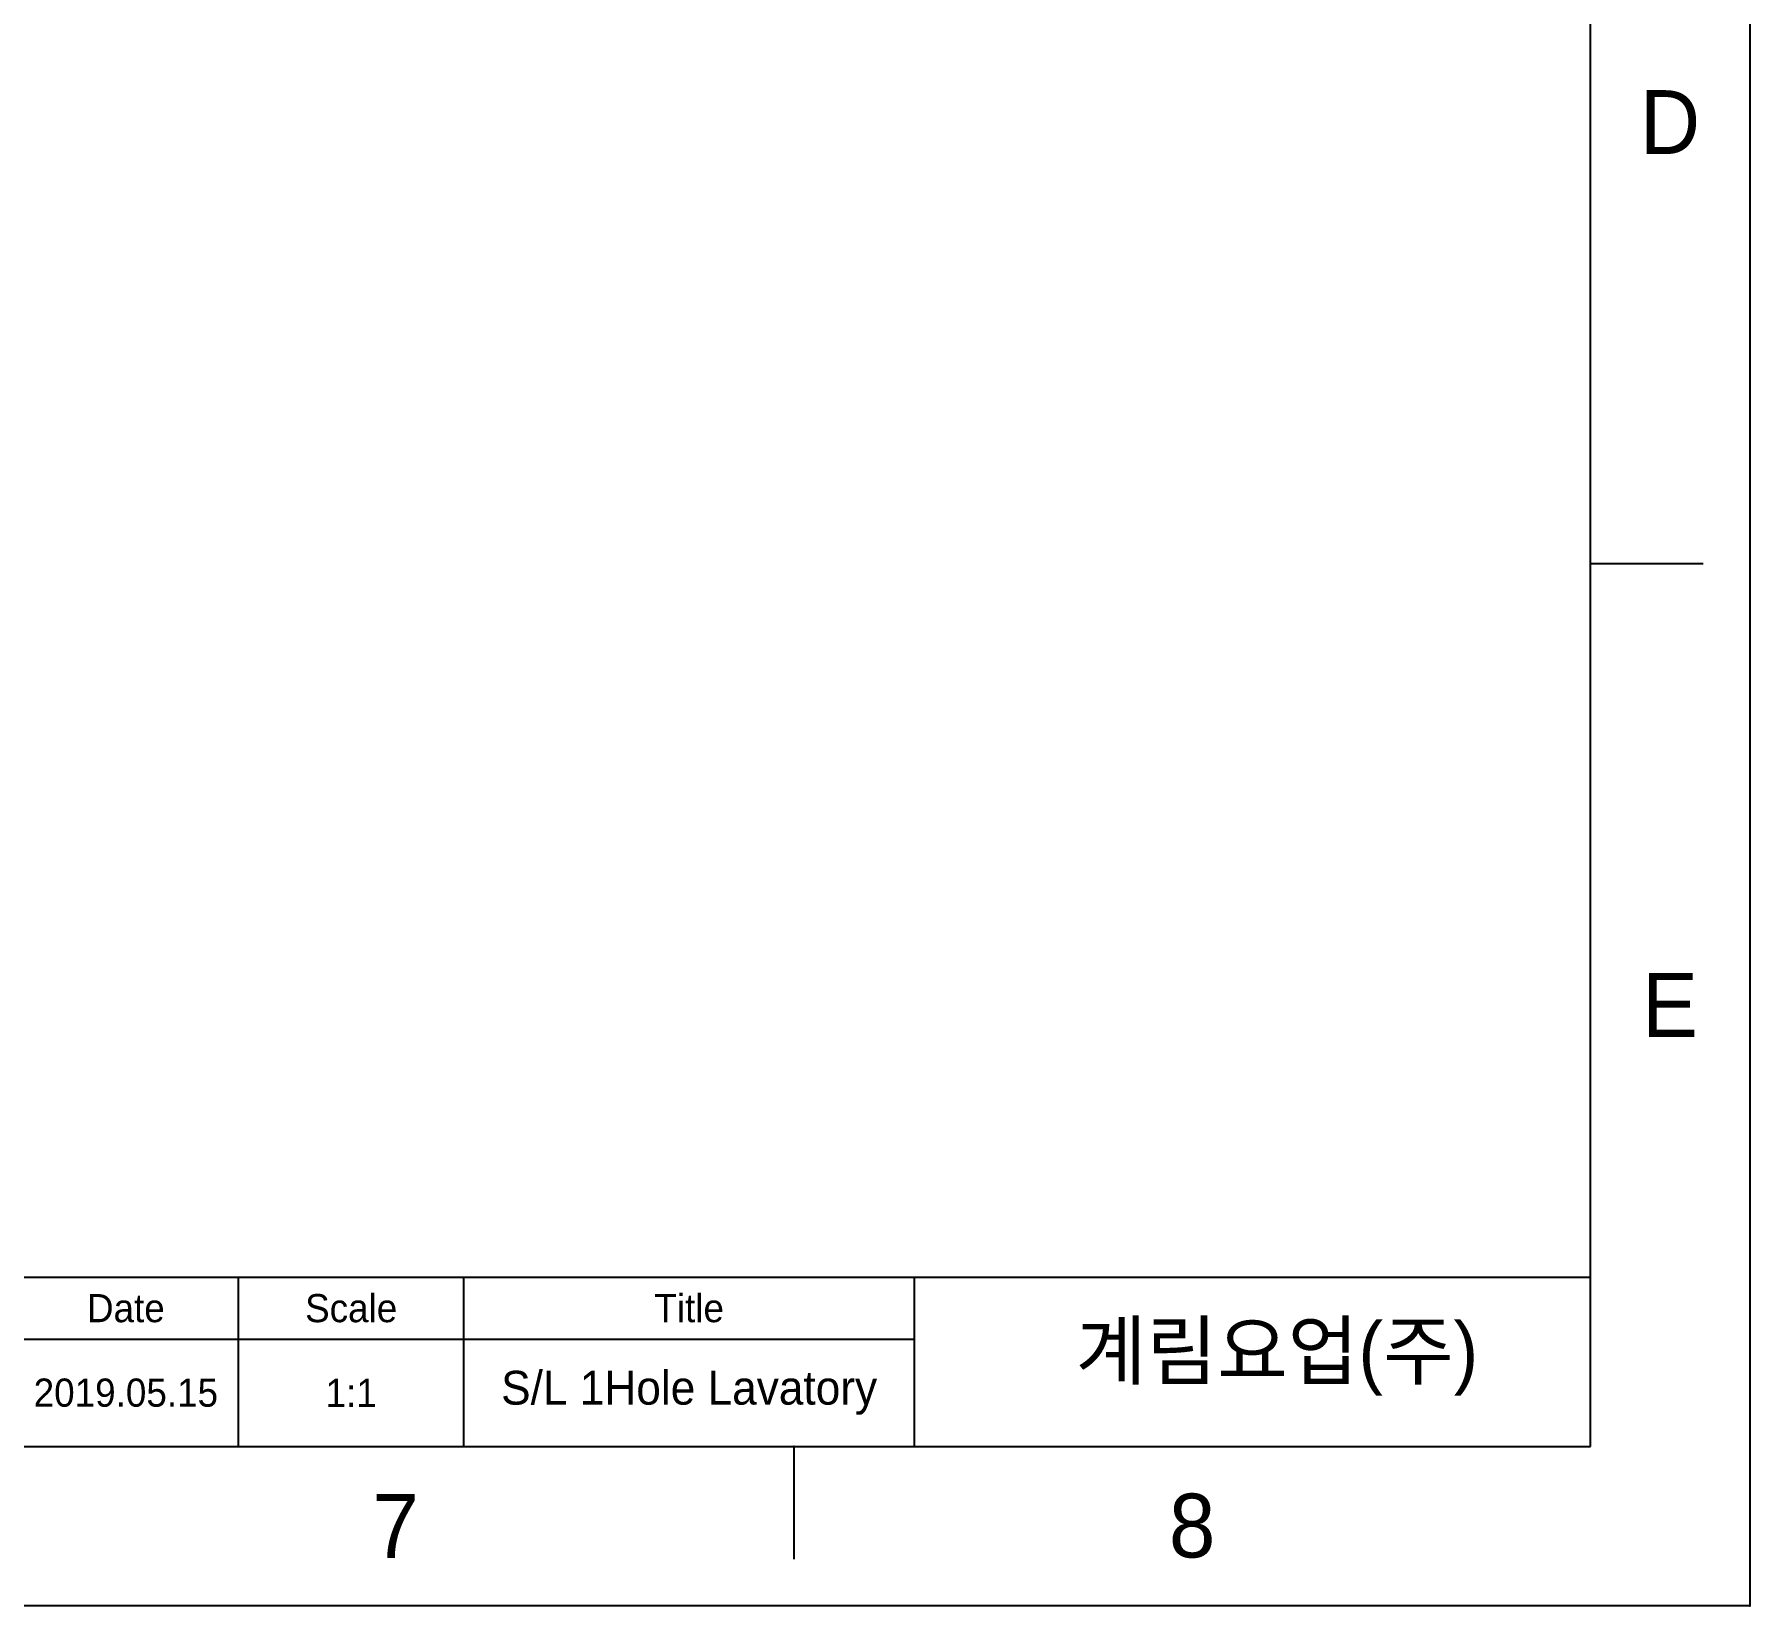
# Model space of a CAD drawing. Extents: x 8168 to 8762, y -18192 to -17772.
# Drawn here: x 8609.4 to 8761.6, y -18192 to -18052.5 of the extents above; entities that cross this region are included whole.
import ezdxf

# ---------------------------------------------------------------- set-up
doc = ezdxf.new("R2010")
doc.units = 0
doc.header["$MEASUREMENT"] = 0
doc.linetypes.add('CENTERX2', pattern=[101.6, 63.5, -12.7, 12.7, -12.7])
doc.layers.get('0').update_dxf_attribs({"linetype": 'CONTINUOUS'})
for name, color, linetype in [('DIM', 2, 'CONTINUOUS'), ('FORM', 7, 'CONTINUOUS'), ('TEXT', 2, 'CONTINUOUS')]:
    doc.layers.add(name, color=color, linetype=linetype)
doc.styles.get("Standard").update_dxf_attribs({"font": 'Gulim.ttf'})

msp = doc.modelspace()

# ---------------------------------------------------------------- linework, layer by layer
for p, q in [((8747.48, -18177.83), (8747.48, -17786.11)), ((8747.48, -18099.48), (8757.48, -18099.48)), ((8181.82, -18177.83), (8747.48, -18177.83)), ((8676.77, -18177.83), (8676.77, -18187.83))]:
    msp.add_line(p, q)
msp.add_lwpolyline([(8167.68, -17771.97), (8761.62, -17771.97), (8761.62, -18191.97), (8167.68, -18191.97)], close=True)
for p in [(8747.48, -18099.48), (8676.77, -18177.83)]:
    msp.add_point(p)
at = {"layer": 'DIM', "color": 7}
msp.add_point((8761.62, -18191.97), dxfattribs=at)
at = {"layer": 'FORM'}
for p, q in [((8476.98, -18162.83), (8747.48, -18162.83)), ((8627.48, -18177.83), (8627.48, -18162.83)), ((8647.48, -18177.83), (8647.48, -18162.83)), ((8687.48, -18177.83), (8687.48, -18162.83)), ((8547.48, -18168.33), (8687.48, -18168.33))]:
    msp.add_line(p, q, dxfattribs=at)

# ---------------------------------------------------------------- texts
at = {"char_height": 5.66, "attachment_point": 5}
for s, width, insert in [('D', 10, (8754.55, -18060.31)), ('E', 10, (8754.55, -18138.66)), ('7', 50, (8641.42, -18184.9)), ('8', 50, (8712.13, -18184.9))]:
    msp.add_mtext_dynamic_manual_height_columns(s, width=width, gutter_width=12.5, heights=[0], dxfattribs=dict(at, insert=insert))
at = {"layer": 'TEXT', "attachment_point": 5}
for s, width, insert, char_height in [('Scale', 20, (8637.48, -18165.58), 2.5), ('Title', 40, (8667.48, -18165.58), 2.5), ('Date', 20, (8617.48, -18165.58), 2.5), ('2019.05.15', 20, (8617.48, -18173.08), 2.5), ('1:1', 20, (8637.48, -18173.08), 2.5), ('S/L 1Hole Lavatory', 40, (8667.48, -18173.08), 3)]:
    msp.add_mtext_dynamic_manual_height_columns(s, width=width, gutter_width=12.5, heights=[0], dxfattribs=dict(at, insert=insert, char_height=char_height))
at = {"layer": 'TEXT', "linetype": 'CENTERX2', "insert": (8719.66, -18170.09), "char_height": 5, "attachment_point": 5}
msp.add_mtext_dynamic_manual_height_columns('{\\fHYGothic-Medium|b0|i0|c129|p18;계림요업(주)}', width=60, gutter_width=12.5, heights=[0], dxfattribs=at)

doc.saveas('drawing.dxf')
